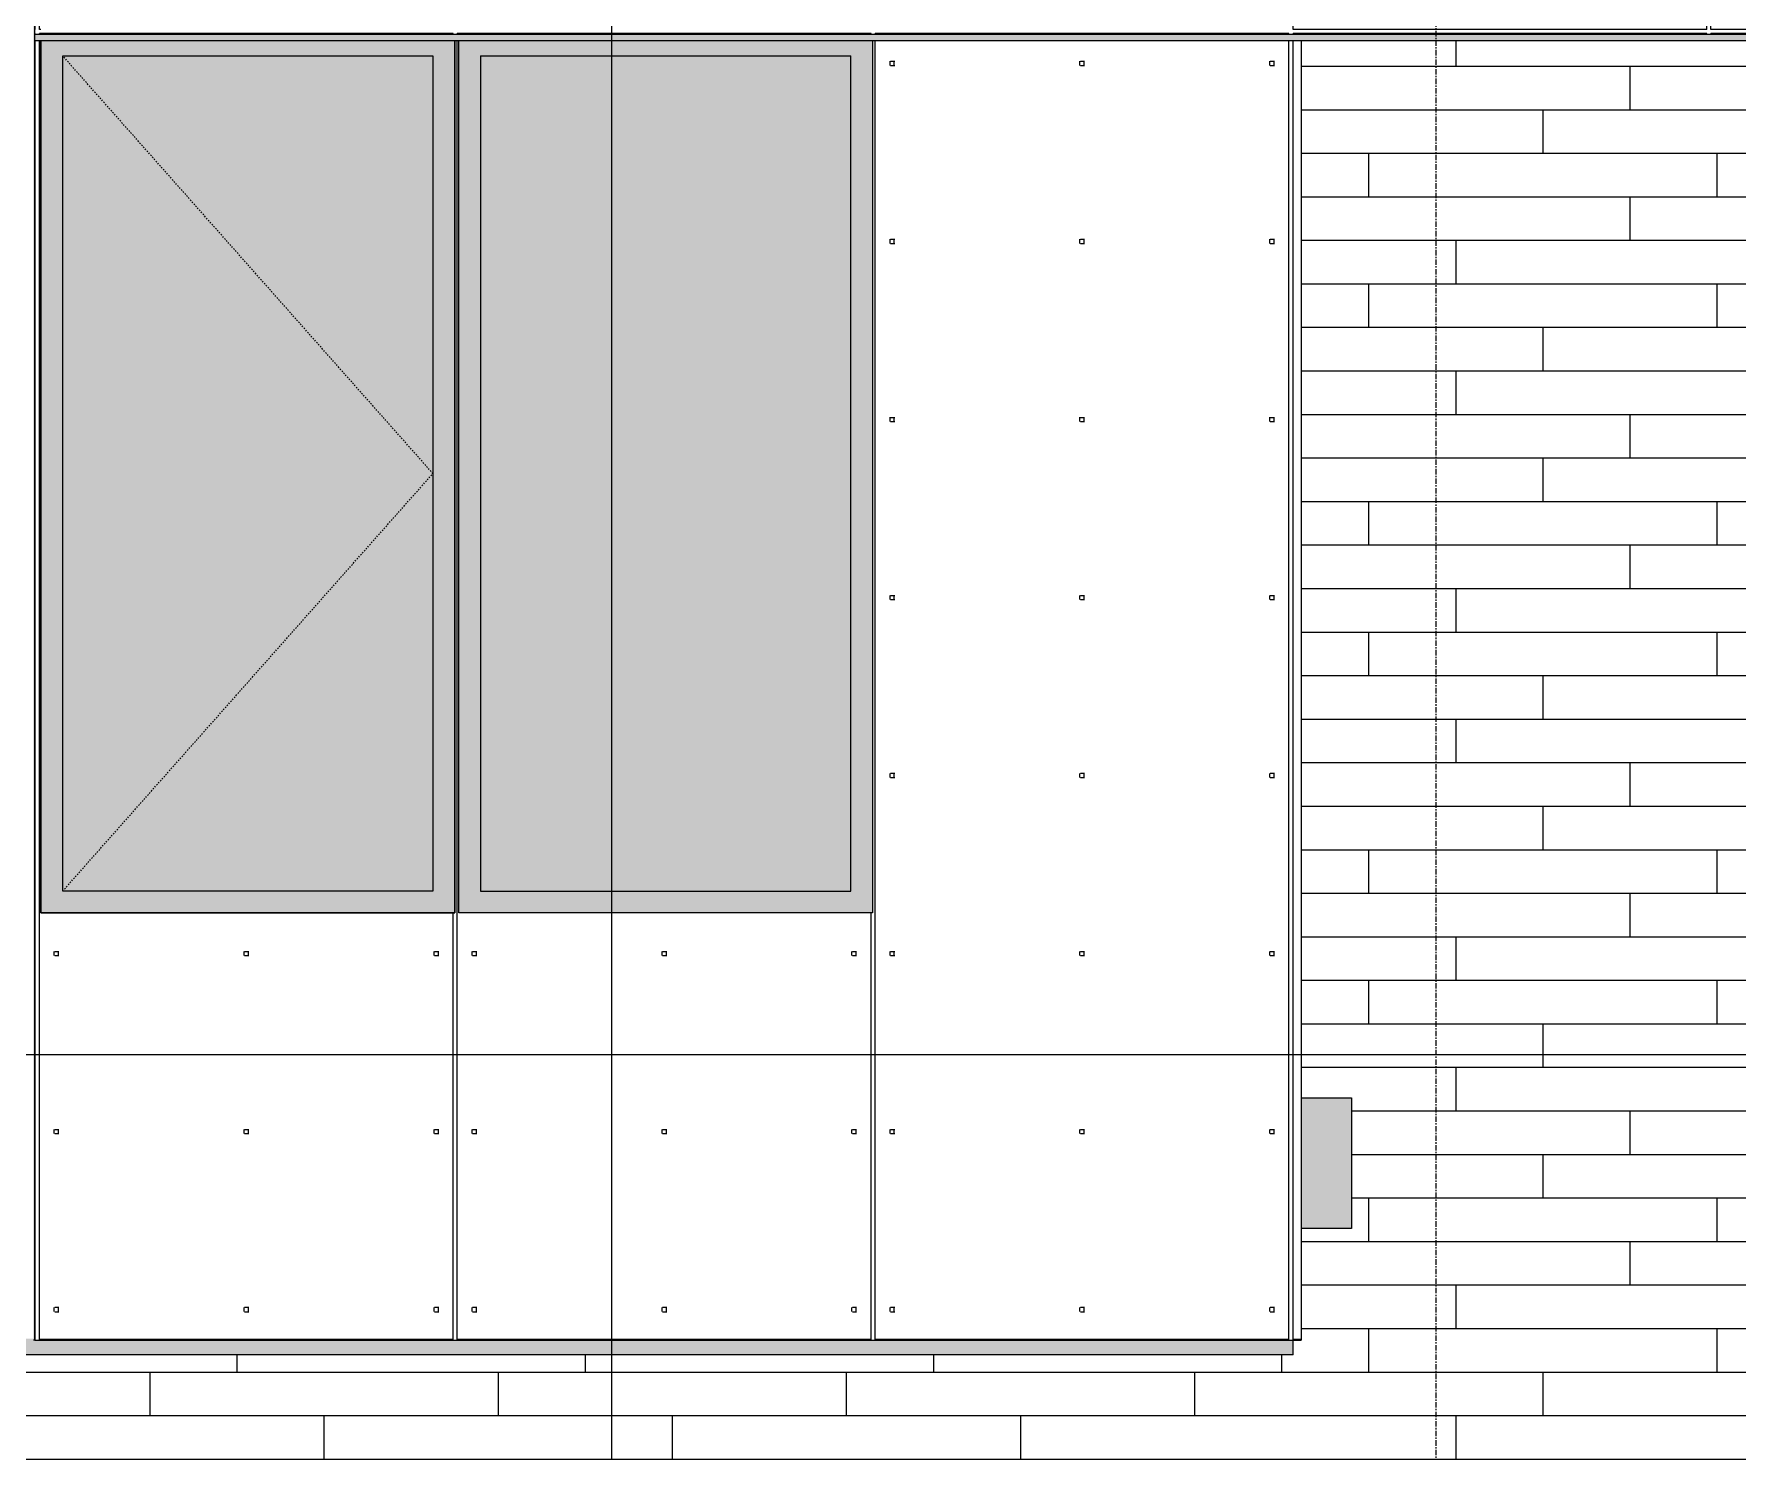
# Model space of a CAD drawing. Header units: inches. Extents: x 1750 to 8392, y -264 to 660.
# Drawn here: x 5340.8 to 5497.4, y 99.5 to 229.8 of the extents above; entities that cross this region are included whole.
import ezdxf

# ---------------------------------------------------------------- set-up
doc = ezdxf.new("R2010")
doc.units = ezdxf.units.IN
doc.header["$MEASUREMENT"] = 0
doc.linetypes.add('Dash', pattern=[0.25, 0.125, -0.125])
doc.linetypes.add('Grid Line 1_2_', pattern=[0.875, 0.5, -0.125, 0.125, -0.125])
for name, color, linetype, lineweight in [('0-4', 50, 'Continuous', 5), ('A-CLNG-1', 13, 'Continuous', 5), ('A-CLNG-2', 13, 'Continuous', 9), ('A-FLOR-1', 9, 'Continuous', 5), ('A-FLOR-2', 7, 'Continuous', 9), ('A-FLOR-LEVL-1', 51, 'Grid Line 1_2_', 9), ('A-GENM', 5, 'Continuous', 9), ('A-GLAZ-1', 151, 'Continuous', 9), ('A-GLAZ-HDLN', 1, 'Dash', 13), ('A-WALL-2', 113, 'Continuous', 9), ('A-WALL-PATT-1', 111, 'Continuous', 9), ('G-ANNO-SYMB-2', 111, 'Continuous', 9), ('S-GRID-1', 1, 'Grid Line 1_2_', 9)]:
    doc.layers.add(name, color=color, linetype=linetype, lineweight=lineweight)
pattern_1 = [(0, (6993.84, 112.3), (-38.4, 120.375), [0.392, -38.007]), (0, (6993.84, 112.7), (-38.4, 120.375), [0.392, -38.007]), (0, (6993.84, 128.66), (-38.4, 120.375), [0.392, -38.007]), (0, (6993.84, 129.05), (-38.4, 120.375), [0.392, -38.007]), (0, (6993.84, 145.02), (-38.4, 120.375), [0.392, -38.007]), (0, (6993.84, 145.41), (-38.4, 120.375), [0.392, -38.007]), (0, (6993.84, 161.38), (-38.4, 120.375), [0.392, -38.007]), (0, (6993.84, 161.77), (-38.4, 120.375), [0.392, -38.007]), (0, (6993.84, 177.73), (-38.4, 120.375), [0.392, -38.007]), (0, (6993.84, 178.12), (-38.4, 120.375), [0.392, -38.007]), (0, (6993.84, 194.09), (-38.4, 120.375), [0.392, -38.007]), (0, (6993.84, 194.48), (-38.4, 120.375), [0.392, -38.007]), (0, (6993.84, 210.45), (-38.4, 120.375), [0.392, -38.007]), (0, (6993.84, 210.84), (-38.4, 120.375), [0.392, -38.007]), (0, (6993.84, 226.8), (-38.4, 120.375), [0.392, -38.007]), (0, (6993.84, 227.2), (-38.4, 120.375), [0.392, -38.007]), (0, (7011.29, 112.3), (-38.4, 120.375), [0.392, -38.007]), (0, (7011.29, 112.7), (-38.4, 120.375), [0.392, -38.007]), (0, (7011.29, 128.66), (-38.4, 120.375), [0.392, -38.007]), (0, (7011.29, 129.05), (-38.4, 120.375), [0.392, -38.007]), (0, (7011.29, 145.02), (-38.4, 120.375), [0.392, -38.007]), (0, (7011.29, 145.41), (-38.4, 120.375), [0.392, -38.007]), (0, (7011.29, 161.38), (-38.4, 120.375), [0.392, -38.007]), (0, (7011.29, 161.77), (-38.4, 120.375), [0.392, -38.007]), (0, (7011.29, 177.73), (-38.4, 120.375), [0.392, -38.007]), (0, (7011.29, 178.12), (-38.4, 120.375), [0.392, -38.007]), (0, (7011.29, 194.09), (-38.4, 120.375), [0.392, -38.007]), (0, (7011.29, 194.48), (-38.4, 120.375), [0.392, -38.007]), (0, (7011.29, 210.45), (-38.4, 120.375), [0.392, -38.007]), (0, (7011.29, 210.84), (-38.4, 120.375), [0.392, -38.007]), (0, (7011.29, 226.8), (-38.4, 120.375), [0.392, -38.007]), (0, (7011.29, 227.2), (-38.4, 120.375), [0.392, -38.007]), (0, (7028.74, 112.3), (-38.4, 120.375), [0.392, -38.007]), (0, (7028.74, 112.7), (-38.4, 120.375), [0.392, -38.007]), (0, (7028.74, 128.66), (-38.4, 120.375), [0.392, -38.007]), (0, (7028.74, 129.05), (-38.4, 120.375), [0.392, -38.007]), (0, (7028.74, 145.02), (-38.4, 120.375), [0.392, -38.007]), (0, (7028.74, 145.41), (-38.4, 120.375), [0.392, -38.007]), (0, (7028.74, 161.38), (-38.4, 120.375), [0.392, -38.007]), (0, (7028.74, 161.77), (-38.4, 120.375), [0.392, -38.007]), (0, (7028.74, 177.73), (-38.4, 120.375), [0.392, -38.007]), (0, (7028.74, 178.12), (-38.4, 120.375), [0.392, -38.007]), (0, (7028.74, 194.09), (-38.4, 120.375), [0.392, -38.007]), (0, (7028.74, 194.48), (-38.4, 120.375), [0.392, -38.007]), (0, (7028.74, 210.45), (-38.4, 120.375), [0.392, -38.007]), (0, (7028.74, 210.84), (-38.4, 120.375), [0.392, -38.007]), (0, (7028.74, 226.8), (-38.4, 120.375), [0.392, -38.007]), (0, (7028.74, 227.2), (-38.4, 120.375), [0.392, -38.007]), (90, (6992.1, 109.75), (-38.4, 2e-15), [120, -0.375]), (90, (6992.477, 109.75), (-38.4, 2e-15), [120, -0.375]), (90, (6993.843, 112.304), (-38.4, 2e-15), [0.392, -119.982]), (90, (6993.843, 128.66), (-38.4, 2e-15), [0.392, -119.982]), (90, (6993.843, 145.018), (-38.4, 2e-15), [0.392, -119.982]), (90, (6993.843, 161.375), (-38.4, 2e-15), [0.392, -119.982]), (90, (6993.843, 177.732), (-38.4, 2e-15), [0.392, -119.982]), (90, (6993.843, 194.09), (-38.4, 2e-15), [0.392, -119.982]), (90, (6993.843, 210.447), (-38.4, 2e-15), [0.392, -119.982]), (90, (6993.843, 226.804), (-38.4, 2e-15), [0.392, -119.982]), (90, (6994.236, 112.304), (-38.4, 2e-15), [0.392, -119.982]), (90, (6994.236, 128.66), (-38.4, 2e-15), [0.392, -119.982]), (90, (6994.236, 145.018), (-38.4, 2e-15), [0.392, -119.982]), (90, (6994.236, 161.375), (-38.4, 2e-15), [0.392, -119.982]), (90, (6994.236, 177.732), (-38.4, 2e-15), [0.392, -119.982]), (90, (6994.236, 194.09), (-38.4, 2e-15), [0.392, -119.982]), (90, (6994.236, 210.447), (-38.4, 2e-15), [0.392, -119.982]), (90, (6994.236, 226.804), (-38.4, 2e-15), [0.392, -119.982]), (90, (7011.293, 112.304), (-38.4, 2e-15), [0.392, -119.982]), (90, (7011.293, 128.66), (-38.4, 2e-15), [0.392, -119.982]), (90, (7011.293, 145.018), (-38.4, 2e-15), [0.392, -119.982]), (90, (7011.293, 161.375), (-38.4, 2e-15), [0.392, -119.982]), (90, (7011.293, 177.732), (-38.4, 2e-15), [0.392, -119.982]), (90, (7011.293, 194.09), (-38.4, 2e-15), [0.392, -119.982]), (90, (7011.293, 210.447), (-38.4, 2e-15), [0.392, -119.982]), (90, (7011.293, 226.804), (-38.4, 2e-15), [0.392, -119.982]), (90, (7011.686, 112.304), (-38.4, 2e-15), [0.392, -119.982]), (90, (7011.686, 128.66), (-38.4, 2e-15), [0.392, -119.982]), (90, (7011.686, 145.018), (-38.4, 2e-15), [0.392, -119.982]), (90, (7011.686, 161.375), (-38.4, 2e-15), [0.392, -119.982]), (90, (7011.686, 177.732), (-38.4, 2e-15), [0.392, -119.982]), (90, (7011.686, 194.09), (-38.4, 2e-15), [0.392, -119.982]), (90, (7011.686, 210.447), (-38.4, 2e-15), [0.392, -119.982]), (90, (7011.686, 226.804), (-38.4, 2e-15), [0.392, -119.982]), (90, (7028.743, 112.304), (-38.4, 2e-15), [0.392, -119.982]), (90, (7028.743, 128.66), (-38.4, 2e-15), [0.392, -119.982]), (90, (7028.743, 145.018), (-38.4, 2e-15), [0.392, -119.982]), (90, (7028.743, 161.375), (-38.4, 2e-15), [0.392, -119.982]), (90, (7028.743, 177.732), (-38.4, 2e-15), [0.392, -119.982]), (90, (7028.743, 194.09), (-38.4, 2e-15), [0.392, -119.982]), (90, (7028.743, 210.447), (-38.4, 2e-15), [0.392, -119.982]), (90, (7028.743, 226.804), (-38.4, 2e-15), [0.392, -119.982]), (90, (7029.136, 112.304), (-38.4, 2e-15), [0.392, -119.982]), (90, (7029.136, 128.66), (-38.4, 2e-15), [0.392, -119.982]), (90, (7029.136, 145.018), (-38.4, 2e-15), [0.392, -119.982]), (90, (7029.136, 161.375), (-38.4, 2e-15), [0.392, -119.982]), (90, (7029.136, 177.732), (-38.4, 2e-15), [0.392, -119.982]), (90, (7029.136, 194.09), (-38.4, 2e-15), [0.392, -119.982]), (90, (7029.136, 210.447), (-38.4, 2e-15), [0.392, -119.982]), (90, (7029.136, 226.804), (-38.4, 2e-15), [0.392, -119.982]), (180, (7030.5, 109.38), (-38.4, 120.375), [38.025, -0.375]), (180, (7030.5, 109.75), (-38.4, 120.375), [38.025, -0.375])]

# ---------------------------------------------------------------- blocks, each defined once
blk = doc.blocks.new('CTR - 1st Phase - Common Walls_rvt-2-BUILDING ELEVATION - NORTH')
at = {"layer": 'A-FLOR-LEVL-1'}
blk.add_line((-12376.81, 136), (-9659.78, 136), dxfattribs=at)
blk = doc.blocks.new('CTR - 1st Phase -Stairs _ Elevators_rvt-2-BUILDING ELEVATION - NORTH')
at = {"layer": 'A-FLOR-1'}
blk.add_hatch(color=256, dxfattribs=at).paths.add_polyline_path([(-11547.59, 120), (-11542.99, 120), (-11542.99, 132), (-11547.59, 132)], flags=0)
at = {"layer": 'A-FLOR-2'}
for p, q in [((-11547.59, 132), (-11542.99, 132)), ((-11542.99, 132), (-11542.99, 120)), ((-11542.99, 120), (-11547.59, 120))]:
    blk.add_line(p, q, dxfattribs=at)
at = {"layer": 'A-FLOR-LEVL-1'}
blk.add_line((-12376.81, 136), (-9659.78, 136), dxfattribs=at)
blk = doc.blocks.new('Basic Wall _ EXT - FIBER CEMENT - LARGE - ___-2505168-BUILDING ELEVATION - NORTH')
at = {"layer": 'A-WALL-2'}
blk.add_hatch(color=256, dxfattribs=at).paths.add_polyline_path([(-11394.8, 229.15), (-11356.4, 229.15), (-11356.4, 229.73), (-11663.98, 229.72), (-11663.98, 229.15), (-11412.59, 229.15)], flags=0)
for p, q in [((-11663.98, 229.15), (-11663.98, 229.73)), ((-11663.98, 229.73), (-11356.4, 229.73)), ((-11663.98, 229.15), (-11356.4, 229.15))]:
    blk.add_line(p, q, dxfattribs=at)
blk = doc.blocks.new('_THE_ WINDOW _ DOOR - Window - 2nd Floor-2480464-BUILDING ELEVATION - NORTH')
at = {"layer": 'A-GLAZ-1'}
h = blk.add_hatch(color=256, dxfattribs=at)
h.paths.add_polyline_path([(-11817.01, 149), (-11778.99, 149), (-11778.99, 229.15), (-11817.01, 229.15), (-11817.01, 154.49)], flags=0)
h.paths.add_polyline_path([(-11806.9, 151), (-11815.01, 151), (-11815.01, 227.75), (-11780.99, 227.75), (-11780.99, 151), (-11797.04, 151)], flags=0)
blk.add_hatch(color=256, dxfattribs=at).paths.add_polyline_path([(-11815.01, 151), (-11780.99, 151.03), (-11780.99, 227.75), (-11815.01, 227.75), (-11815.01, 154.49)], flags=0)
for p, q in [((-11817.01, 229.15), (-11817.01, 149)), ((-11778.99, 149), (-11778.99, 229.15)), ((-11815.01, 151), (-11815.01, 227.75)), ((-11815.01, 227.75), (-11780.99, 227.75)), ((-11780.99, 227.75), (-11780.99, 151)), ((-11780.99, 151), (-11815.01, 151)), ((-11817.01, 149), (-11778.99, 149))]:
    blk.add_line(p, q, dxfattribs=at)
at = {"layer": 'A-GLAZ-HDLN'}
for p, q in [((-11780.99, 189.37), (-11815.01, 227.75)), ((-11815.01, 151), (-11780.99, 189.37))]:
    blk.add_line(p, q, dxfattribs=at)
blk = doc.blocks.new('_THE_ WINDOW _ DOOR - Window - 2nd Floor - Fixed-2480469-BUILDING ELEVATION - NORTH')
at = {"layer": 'A-GLAZ-1'}
h = blk.add_hatch(color=256, dxfattribs=at)
h.paths.add_polyline_path([(-12086, 149), (-12047.98, 149), (-12047.98, 229.15), (-12086, 229.15), (-12086, 160.23)], flags=0)
h.paths.add_polyline_path([(-12049.98, 151), (-12084, 151), (-12084, 227.75), (-12049.98, 227.75), (-12049.98, 154.49)], flags=0)
blk.add_hatch(color=256, dxfattribs=at).paths.add_polyline_path([(-12082.92, 151), (-12049.98, 151), (-12049.98, 227.75), (-12084, 227.75), (-12084, 151)], flags=0)
for p, q in [((-12086, 149), (-12086, 229.15)), ((-12047.98, 229.15), (-12047.98, 149)), ((-12084, 227.75), (-12084, 151)), ((-12084, 227.75), (-12049.98, 227.75)), ((-12049.98, 151), (-12049.98, 227.75)), ((-12084, 151), (-12049.98, 151)), ((-12047.98, 149), (-12086, 149))]:
    blk.add_line(p, q, dxfattribs=at)
blk = doc.blocks.new('Family1 - SCUPPER-2154893-BUILDING ELEVATION - NORTH')
at = {"layer": 'A-GENM'}
blk.add_hatch(color=256, dxfattribs=at).paths.add_polyline_path([(-11664.1, 109.75), (-11663.98, 109.76), (-11663.98, 395.5), (-11664.1, 395.5), (-11664.1, 109.76)], flags=0)
for p, q in [((-11663.98, 229.73), (-11663.98, 348.52)), ((-11663.98, 109.75), (-11663.98, 229.15)), ((-11663.98, 109.75), (-11664.1, 109.75))]:
    blk.add_line(p, q, dxfattribs=at)

msp = doc.modelspace()

# ---------------------------------------------------------------- hatches: boundary and pattern name
at = {"layer": 'A-CLNG-1'}
msp.add_hatch(color=256, dxfattribs=at).paths.add_polyline_path([(5435.9664, 108.375), (5456.5392, 108.375), (5456.5392, 109.75), (5340.7767, 109.7571), (5340.7767, 109.875), (5331.0267, 109.8735), (5331.0267, 109.75), (4886.5392, 109.75), (4886.5392, 108.375), (5434.5617, 108.375)], flags=0)
at = {"layer": 'A-WALL-PATT-1'}
h = msp.add_hatch(dxfattribs=at)
h.set_pattern_fill('FP_41', color=256, style=0, pattern_type=2)
h.set_pattern_definition(pattern_1)
h.paths.add_polyline_path([(5355.6999, 109.75), (5448.6642, 109.75), (5448.6642, 229.1487), (5417.8892, 229.1487), (5417.8892, 149), (5379.8642, 149), (5379.8642, 229.1487), (5379.4892, 229.1487), (5379.4892, 149), (5341.4642, 149), (5341.4642, 229.1487), (5340.9017, 229.1487), (5340.9017, 109.75)], flags=0)
h.paths.add_polyline_path([(5599.3137, 178), (5610.6392, 178), (5610.6392, 229.1487), (5579.1142, 229.1487), (5579.1142, 178), (5592.2852, 178)], flags=0)
h.paths.add_polyline_path([(5417.8892, 229.7542), (5648.4767, 229.7542), (5648.4682, 348.5081), (5648.1017, 348.5081), (5648.1017, 269.375), (5610.0767, 269.375), (5610.0767, 348.5081), (5417.8892, 348.5081), (5417.8892, 310), (5456.2892, 310), (5456.2892, 230.125), (5341.4642, 230.125), (5341.4642, 348.5081), (5340.9017, 348.5081), (5340.9017, 229.7542), (5415.8892, 229.7542)], flags=0)
h.paths.add_polyline_path([(5379.8642, 310), (5379.859, 348.5081), (5379.4892, 348.5081), (5379.4892, 310), (5379.6791, 310)], flags=0)
h.paths.add_polyline_path([(5636.1028, 350.3792), (5648.4767, 350.3792), (5648.4767, 350.5), (5340.9017, 350.5), (5340.9017, 350.3792), (5631.716, 350.3792)], flags=0)
h = msp.add_hatch(dxfattribs=at)
h.set_pattern_fill('FP_41', color=256, style=0, pattern_type=2)
h.set_pattern_definition(pattern_1)
h.paths.add_polyline_path([(5448.6642, 109.75), (5457.2892, 109.75), (5457.2892, 229.1487), (5448.6642, 229.1487), (5448.6642, 114.3771)], flags=0)
h = msp.add_hatch(dxfattribs=at)
h.set_pattern_fill('FP_70', color=256, style=0, pattern_type=2)
h.set_pattern_definition([(0, (5519.5016, -33.2), (0, 4), []), (90, (5519.502, -33.2), (-8, 8), [4, -28]), (90, (5535.502, -29.2), (-8, 8), [4, -28])])
h.paths.add_polyline_path([(5458.775, 49.7022), (5458.3934, 49.7149), (5458.586, 49.7022), (5458.7738, 49.7022)], flags=0)
h.paths.add_polyline_path([(5457.8892, -26), (5558.4591, -26), (5558.4591, 6.2807), (5566.4591, 6.2807), (5566.4591, -26), (5569.8892, -26), (5569.8892, -0.5521), (5570.3892, -0.5521), (5570.3589, 11.4824), (5570.2397, 11.6665), (5570.1648, 11.8809), (5570.1392, 12.3411), (5570.1648, 33.3411), (5570.2397, 33.5555), (5570.4562, 33.8281), (5570.6392, 33.9423), (5570.778, 33.9826), (5571.0005, 33.9826), (5571.201, 33.912), (5571.3397, 33.8122), (5571.4196, 33.7396), (5571.5387, 33.5555), (5571.6137, 33.3411), (5571.6392, 33.111), (5571.6137, 11.8809), (5571.5387, 11.6665), (5571.3892, 11.395), (5571.3892, -0.5521), (5577.8892, -0.5521), (5577.8892, 108.375), (5571.2392, 108.375), (5571.2392, 109.75), (5570.4892, 109.75), (5570.4892, 229.1487), (5457.2892, 229.1487), (5457.2892, 132), (5461.8892, 132), (5461.8892, 120), (5457.2892, 120), (5457.2892, 109.75), (5457.8892, 109.75), (5457.8892, 56.1957), (5458.3017, 56.25), (5458.8841, 56.1733), (5459.4267, 55.9486), (5459.8927, 55.591), (5460.2503, 55.125), (5460.4751, 54.5823), (5460.5517, 54), (5460.4751, 53.4177), (5460.2503, 52.875), (5459.8927, 52.409), (5459.4267, 52.0514), (5458.8939, 51.8267), (5459.2453, 49.8641), (5459.2434, 49.7994), (5459.1469, 49.7967), (5459.1469, 49.751), (5459.1469, 49.7082), (5458.7995, 49.707), (5458.9925, 49.702), (5459.5907, 49.6186), (5459.6947, 49.5413), (5459.7508, 49.5413), (5459.7508, 49.2913), (5459.5567, 49.2913), (5459.4982, 49.2238), (5459.6833, 49.2238), (5459.6538, 47.7238), (5459.4982, 47.7238), (5459.5907, 47.6562), (5459.7508, 47.6562), (5459.7508, 47.4062), (5460.6269, 46.8113), (5461.3463, 45.926), (5461.7352, 44.662), (5461.9786, 43.4177), (5462.0506, 41.9781), (5462.2968, 41.9781), (5462.2968, 41.384), (5457.8892, 41.384), (5457.8892, -23.1669)], flags=0)
h.paths.add_polyline_path([(5458.0433, 49.7022), (5458.0182, 49.7269), (5458.0267, 49.7022)], flags=0)
h = msp.add_hatch(dxfattribs=at)
h.set_pattern_fill('FP_56', color=256, style=0, pattern_type=2)
h.set_pattern_definition([(0, (4919.5016, -29.2), (0, 4), []), (90, (4919.502, -29.2), (-8, 8), [4, -28]), (90, (4935.502, -25.2), (-8, 8), [4, -28])])
h.paths.add_polyline_path([(5173.8892, -30), (5177.8892, -30), (5177.8892, 58), (5217.8892, 58), (5217.8892, -30), (5245.0892, -30), (5245.0892, 66), (5437.0892, 66), (5437.0892, -30), (5457.8892, -30), (5457.8892, 41.384), (5454.3067, 41.384), (5454.3067, 41.9781), (5454.5529, 41.9781), (5454.6092, 43.2383), (5454.6249, 43.4177), (5455.005, 45.1541), (5455.2665, 45.9544), (5456.0855, 46.8954), (5456.8526, 47.4062), (5456.8526, 47.6562), (5457.0468, 47.6562), (5457.1053, 47.7238), (5456.9202, 47.7238), (5456.9497, 49.2238), (5457.1053, 49.2238), (5457.0127, 49.2913), (5456.8526, 49.2913), (5456.8526, 49.5413), (5456.9497, 49.5413), (5457.0468, 49.6382), (5457.6958, 49.7271), (5457.5506, 49.7102), (5457.5332, 49.744), (5457.5074, 49.7609), (5457.4114, 49.744), (5457.4027, 49.8142), (5457.3581, 49.832), (5457.4027, 49.9275), (5457.7102, 51.8305), (5457.1767, 52.0514), (5456.7107, 52.409), (5456.3532, 52.875), (5456.1284, 53.4177), (5456.0517, 54), (5456.1284, 54.5823), (5456.3532, 55.125), (5456.7107, 55.591), (5457.1767, 55.9486), (5457.7194, 56.1733), (5457.8892, 56.1957), (5457.8892, 109.75), (5456.5392, 109.75), (5456.5392, 108.375), (4915.1892, 108.375), (4915.1892, 36), (4920.5392, 36), (4920.5392, -4), (4922.2933, -4), (4925.7852, -2.2874), (4931.0461, 0), (5121.092, 0), (5127.385, -4), (5132.0263, -4), (5154.6892, -17.6172), (5154.6892, 6.2807), (5162.6892, 6.2807), (5162.6892, -22.4241), (5173.8892, -29.1538), (5173.8892, -29.875)], flags=0)
h.paths.add_polyline_path([(4972.6354, 0.5), (4934.6104, 0.5), (4934.6104, 84.875), (4972.6354, 84.875), (4972.6354, 68.5291)], flags=0)
h.paths.add_polyline_path([(4995.4892, 0.5), (4995.4892, 84.875), (5071.5392, 84.875), (5071.5392, 0.5), (4997.4892, 0.5)], flags=0)
h.paths.add_polyline_path([(5228.3625, 49.7022), (5227.9809, 49.7149), (5228.1735, 49.7022), (5228.3613, 49.7022)], flags=0)
h.paths.add_polyline_path([(5225.7477, 41.384), (5223.8942, 41.384), (5223.8942, 41.9781), (5224.1404, 41.9781), (5224.1967, 43.2383), (5224.2124, 43.4177), (5224.5925, 45.1541), (5224.854, 45.9544), (5225.673, 46.8954), (5226.4401, 47.4062), (5226.4401, 47.6562), (5226.6343, 47.6562), (5226.6928, 47.7238), (5226.5077, 47.7238), (5226.5372, 49.2238), (5226.6928, 49.2238), (5226.6002, 49.2913), (5226.4401, 49.2913), (5226.4401, 49.5413), (5226.5372, 49.5413), (5226.6343, 49.6382), (5227.2833, 49.7271), (5227.1381, 49.7102), (5227.1207, 49.744), (5227.0949, 49.7609), (5226.9989, 49.744), (5226.9902, 49.8142), (5226.9456, 49.832), (5226.9902, 49.9275), (5227.2977, 51.8305), (5226.7642, 52.0514), (5226.2982, 52.409), (5225.9407, 52.875), (5225.7159, 53.4177), (5225.6392, 54), (5225.7159, 54.5823), (5225.9407, 55.125), (5226.2982, 55.591), (5226.7642, 55.9486), (5227.3069, 56.1733), (5227.8892, 56.25), (5228.4716, 56.1733), (5229.0142, 55.9486), (5229.4802, 55.591), (5229.8378, 55.125), (5230.0626, 54.5823), (5230.1392, 54), (5230.0626, 53.4177), (5229.8378, 52.875), (5229.4802, 52.409), (5229.0142, 52.0514), (5228.4814, 51.8267), (5228.8328, 49.8641), (5228.8309, 49.7994), (5228.7344, 49.7967), (5228.7344, 49.751), (5228.7344, 49.7082), (5228.387, 49.707), (5228.58, 49.702), (5229.1782, 49.6186), (5229.2904, 49.5413), (5229.3383, 49.5413), (5229.3383, 49.2913), (5229.1442, 49.2913), (5229.0857, 49.2238), (5229.2708, 49.2238), (5229.2413, 47.7238), (5229.0857, 47.7238), (5229.1824, 47.6562), (5229.3383, 47.6562), (5229.3383, 47.4062), (5230.2144, 46.8113), (5230.9338, 45.926), (5231.3227, 44.662), (5231.5661, 43.4177), (5231.6381, 41.9781), (5231.8843, 41.9781), (5231.8843, 41.384), (5226.2798, 41.384)], flags=0)

# ---------------------------------------------------------------- linework, layer by layer
at = {"layer": 'A-CLNG-2'}
for q in [(5456.5392, 109.75), (4886.5392, 108.375)]:
    msp.add_line((5456.5392, 108.375), q, dxfattribs=at)
at = {"layer": 'A-FLOR-LEVL-1'}
msp.add_line((4628.8196, 136), (7344.3503, 136), dxfattribs=at)
at = {"layer": 'A-WALL-2'}
for p, q in [((5340.9017, 229.1487), (5340.9017, 109.75)), ((5341.4642, 149), (5341.4642, 229.1487)), ((5379.4892, 229.1487), (5379.4892, 149)), ((5379.8642, 149), (5379.8642, 229.1487)), ((5417.8892, 229.1487), (5417.8892, 149)), ((5457.2892, 229.1487), (5457.2892, 109.75)), ((5379.4892, 149), (5341.4642, 149)), ((5417.8892, 149), (5379.8642, 149)), ((5340.9017, 109.75), (5457.2892, 109.75))]:
    msp.add_line(p, q, dxfattribs=at)
at = {"layer": 'G-ANNO-SYMB-2'}
msp.add_line((5393.8892, 467.281), (5393.8892, -70.8051), dxfattribs=at)
at = {"layer": 'S-GRID-1'}
msp.add_line((5469.6892, -159.8356), (5469.6892, 428.6716), dxfattribs=at)

# ---------------------------------------------------------------- block references
at = {"layer": '0-4'}
for name in ['CTR - 1st Phase - Common Walls_rvt-2-BUILDING ELEVATION - NORTH', 'CTR - 1st Phase -Stairs _ Elevators_rvt-2-BUILDING ELEVATION - NORTH']:
    msp.add_blockref(name, (17004.8786, 0), dxfattribs=at)
at = {"layer": 'A-GENM'}
msp.add_blockref('Family1 - SCUPPER-2154893-BUILDING ELEVATION - NORTH', (17004.8786, 0), dxfattribs=at)
at = {"layer": 'A-GLAZ-1'}
for name, p in [('_THE_ WINDOW _ DOOR - Window - 2nd Floor-2480464-BUILDING ELEVATION - NORTH', (17158.4786, 0)), ('_THE_ WINDOW _ DOOR - Window - 2nd Floor - Fixed-2480469-BUILDING ELEVATION - NORTH', (17465.8661, 0))]:
    msp.add_blockref(name, p, dxfattribs=at)
at = {"layer": 'A-WALL-2'}
msp.add_blockref('Basic Wall _ EXT - FIBER CEMENT - LARGE - ___-2505168-BUILDING ELEVATION - NORTH', (17004.8786, 0), dxfattribs=at)

doc.saveas('drawing.dxf')
